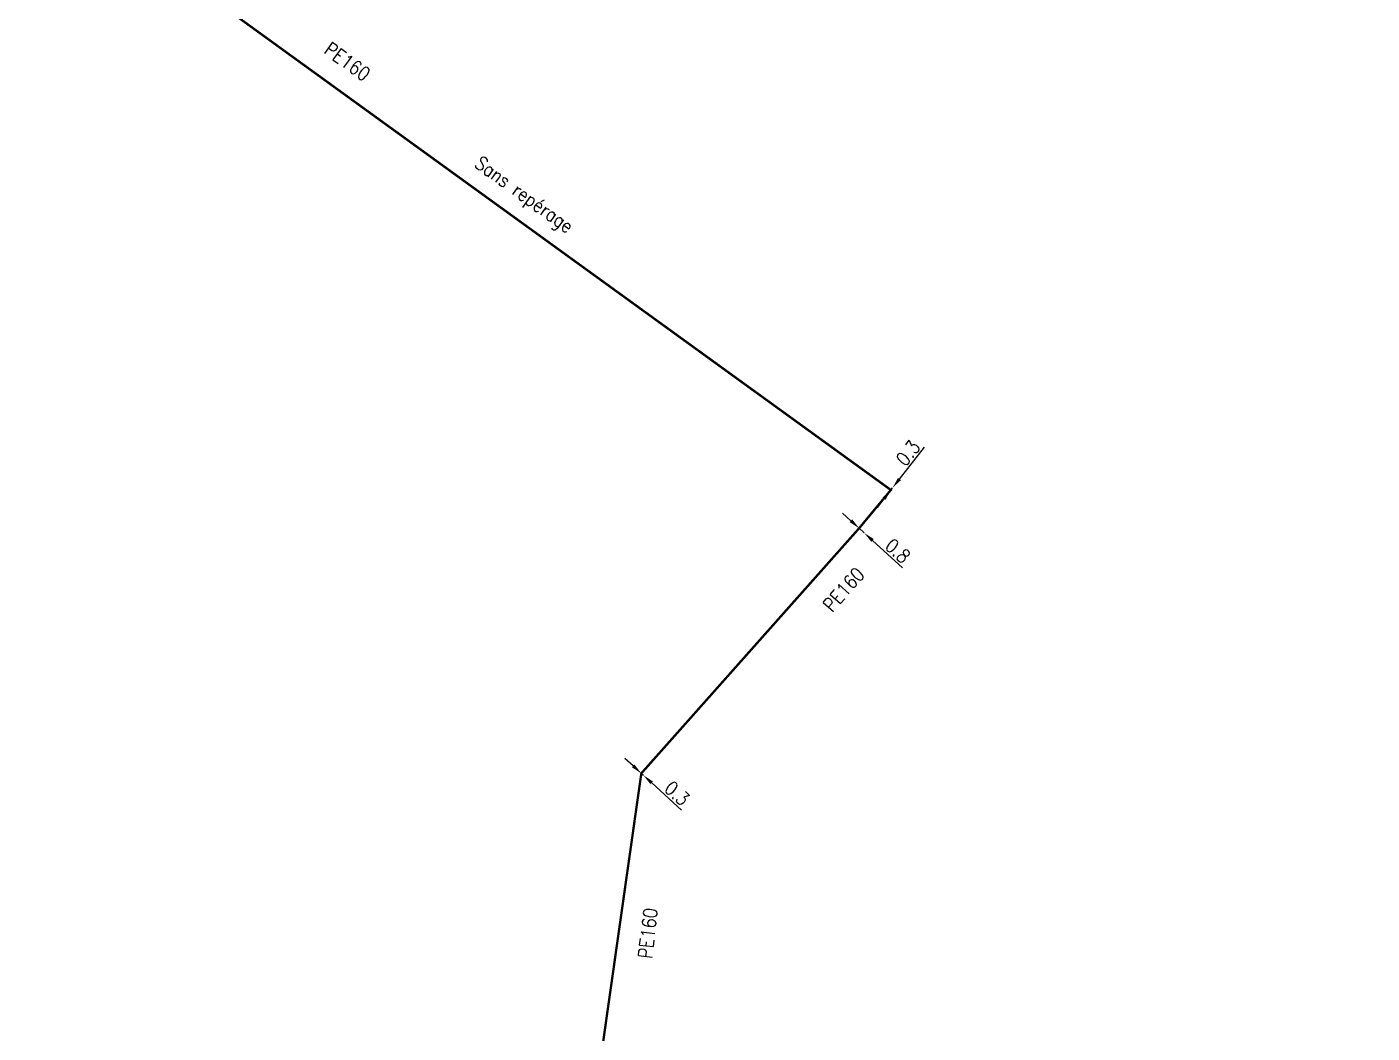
# Model space of a CAD drawing. Header units: millimetres. Extents: x 108000 to 109000, y 147000 to 148000.
# Drawn here: x 108506.7 to 108651.9, y 147388.2 to 147496.8 of the extents above; entities that cross this region are included whole.
import ezdxf
from ezdxf.enums import TextEntityAlignment as Align

# ---------------------------------------------------------------- set-up
doc = ezdxf.new("R2010")
doc.units = ezdxf.units.MM
doc.header["$PDMODE"] = 34
doc.layers.get('Defpoints').update_dxf_attribs({"linetype": 'CONTINUOUS'})
doc.layers.add('G_120', color=4, linetype='CONTINUOUS')
doc.styles.get("Standard").update_dxf_attribs({"font": 'romans.shx', "width": 0.85})
doc.linetypes.add('G_TYPB_PE', pattern='A,5,-0.3,["o",Standard,S=1.5,R=0,X=0,Y=-0.5],-1.65', length=6.95)
doc.dimstyles.get("Standard").update_dxf_attribs({"dimtxt": 1.5, "dimasz": 1.2, "dimexe": 0.625, "dimexo": 0.625, "dimgap": 0.25, "dimtad": 1, "dimdec": 1, "dimzin": 0, "dimdsep": 46, "dimtxsty": 'Standard', "dimcen": -0.5, "dimadec": 0, "dimazin": 0, "dimtfac": 1, "dimtdec": 1, "dimtmove": 0, "dimatfit": 3, "dimfxl": 0, "dimtolj": 1, "dimtzin": 0, "dimarcsym": 0})

# ---------------------------------------------------------------- blocks, each defined once
blk = doc.blocks.new('*D295')
at = {"layer": 'Defpoints', "color": 0, "linetype": 'Continuous', "transparency": 16777216}
for p in [(108599.95, 147446.81), (108600.14, 147447.05), (108600.14, 147447.05)]:
    blk.add_point(p, dxfattribs=at)
at = {"layer": 'G_120', "color": 0, "linetype": 'Continuous', "lineweight": -2, "transparency": 16777216}
for p, q in [((108600.88, 147447.99), (108603.58, 147451.43)), ((108599.21, 147445.87), (108598.47, 147444.92)), ((108599.95, 147446.81), (108600.14, 147447.05))]:
    blk.add_line(p, q, dxfattribs=at)
at = {"layer": 'G_120', "color": 0, "linetype": 'Continuous', "transparency": 16777216}
for points in [[(108600.72, 147448.11), (108601.04, 147447.87), (108600.14, 147447.05)], [(108599.05, 147445.99), (108599.37, 147445.74), (108599.95, 147446.81)]]:
    blk.add_solid(points, dxfattribs=at)
at = {"layer": 'G_120', "color": 0, "linetype": 'Continuous', "transparency": 16777216, "insert": (108601.81, 147450.8), "char_height": 1.5, "attachment_point": 5, "rotation": 51.8664}
blk.add_mtext('\\A1;0.3', dxfattribs=at)
blk = doc.blocks.new('*D296')
at = {"layer": 'Defpoints', "color": 0, "linetype": 'Continuous', "transparency": 16777216}
for p in [(108596.53, 147442.68), (108597.08, 147442.17), (108597.08, 147442.17)]:
    blk.add_point(p, dxfattribs=at)
at = {"layer": 'G_120', "color": 0, "linetype": 'Continuous', "lineweight": -2, "transparency": 16777216}
for p, q in [((108595.64, 147443.49), (108594.75, 147444.3)), ((108596.53, 147442.68), (108597.08, 147442.17)), ((108597.97, 147441.37), (108601.2, 147438.42))]:
    blk.add_line(p, q, dxfattribs=at)
at = {"layer": 'G_120', "color": 0, "linetype": 'Continuous', "transparency": 16777216}
for points in [[(108595.78, 147443.64), (108595.51, 147443.34), (108596.53, 147442.68)], [(108598.11, 147441.51), (108597.84, 147441.22), (108597.08, 147442.17)]]:
    blk.add_solid(points, dxfattribs=at)
at = {"layer": 'G_120', "color": 0, "linetype": 'Continuous', "transparency": 16777216, "insert": (108600.7, 147440.23), "char_height": 1.5, "attachment_point": 5, "rotation": 317.6819}
blk.add_mtext('\\A1;0.8', dxfattribs=at)
blk = doc.blocks.new('*D297')
at = {"layer": 'Defpoints', "color": 0, "linetype": 'Continuous', "transparency": 16777216}
for p in [(108573.03, 147416.23), (108573.26, 147416.02), (108573.26, 147416.02)]:
    blk.add_point(p, dxfattribs=at)
at = {"layer": 'G_120', "color": 0, "linetype": 'Continuous', "lineweight": -2, "transparency": 16777216}
for p, q in [((108572.14, 147417.04), (108571.25, 147417.85)), ((108573.03, 147416.23), (108573.26, 147416.02)), ((108574.15, 147415.21), (108577.38, 147412.26))]:
    blk.add_line(p, q, dxfattribs=at)
at = {"layer": 'G_120', "color": 0, "linetype": 'Continuous', "transparency": 16777216}
for points in [[(108572.28, 147417.19), (108572.01, 147416.89), (108573.03, 147416.23)], [(108574.29, 147415.35), (108574.02, 147415.06), (108573.26, 147416.02)]]:
    blk.add_solid(points, dxfattribs=at)
at = {"layer": 'G_120', "color": 0, "linetype": 'Continuous', "transparency": 16777216, "insert": (108576.89, 147414.07), "char_height": 1.5, "attachment_point": 5, "rotation": 317.6819}
blk.add_mtext('\\A1;0.3', dxfattribs=at)

msp = doc.modelspace()

# ---------------------------------------------------------------- linework, layer by layer
at = {"layer": 'G_120', "linetype": 'G_TYPB_PE', "const_width": 0.25}
msp.add_lwpolyline([(108506.89, 147514.2), (108599.95, 147446.81), (108596.53, 147442.68), (108573.03, 147416.23), (108567.21, 147375.28), (108568.75, 147375.12), (108568.68, 147374.37), (108571.91, 147374.08), (108590.85, 147372.62), (108612.69, 147370.59), (108646.93, 147367.55), (108647.39, 147367.51), (108647.89, 147367.47), (108648.39, 147367.43), (108651.72, 147367.15), (108650.24, 147360.02), (108649.09, 147353.74), (108651.25, 147353.24)], dxfattribs=at)

# ---------------------------------------------------------------- texts
at = {"layer": 'G_120', "linetype": 'Continuous', "width": 0.85}
for s, p in [('PE160', (108541.31, 147493.04)), ('Sans repérage', (108560.41, 147478.69))]:
    msp.add_text(s, height=1.5, rotation=324.0938, dxfattribs=at).set_placement(p, align=Align.MIDDLE_CENTER)
for rotation, p in [(48.3783, (108593.61, 147433.52)), (83.4551, (108574.18, 147396.18))]:
    msp.add_text('PE160', height=1.5, rotation=rotation, dxfattribs=at).set_placement(p)

# ---------------------------------------------------------------- dimensions: what is measured, and where the dimension line sits
at = {"layer": 'G_120', "linetype": 'Continuous'}
for base, p1, p2, angle, picture, middle in [((108600.14, 147447.05), (108599.95, 147446.81), (108600.14, 147447.05), 231.8664, '*D295', (108602.6, 147450.18)), ((108597.083582, 147442.174714), (108596.529018, 147442.679648), (108597.083582, 147442.174714), 137.681944, '*D296', (108600.030695, 147439.49135)), ((108573.26, 147416.02), (108573.03, 147416.23), (108573.26, 147416.02), 137.6819, '*D297', (108576.21, 147413.33))]:
    dim = msp.add_linear_dim(base=base, p1=p1, p2=p2, angle=angle, dimstyle='Standard', dxfattribs=at)
    dim.commit()
    dim.dimension.update_dxf_attribs({"geometry": picture, "text_midpoint": middle, "dimtype": 160})

doc.saveas('drawing.dxf')
